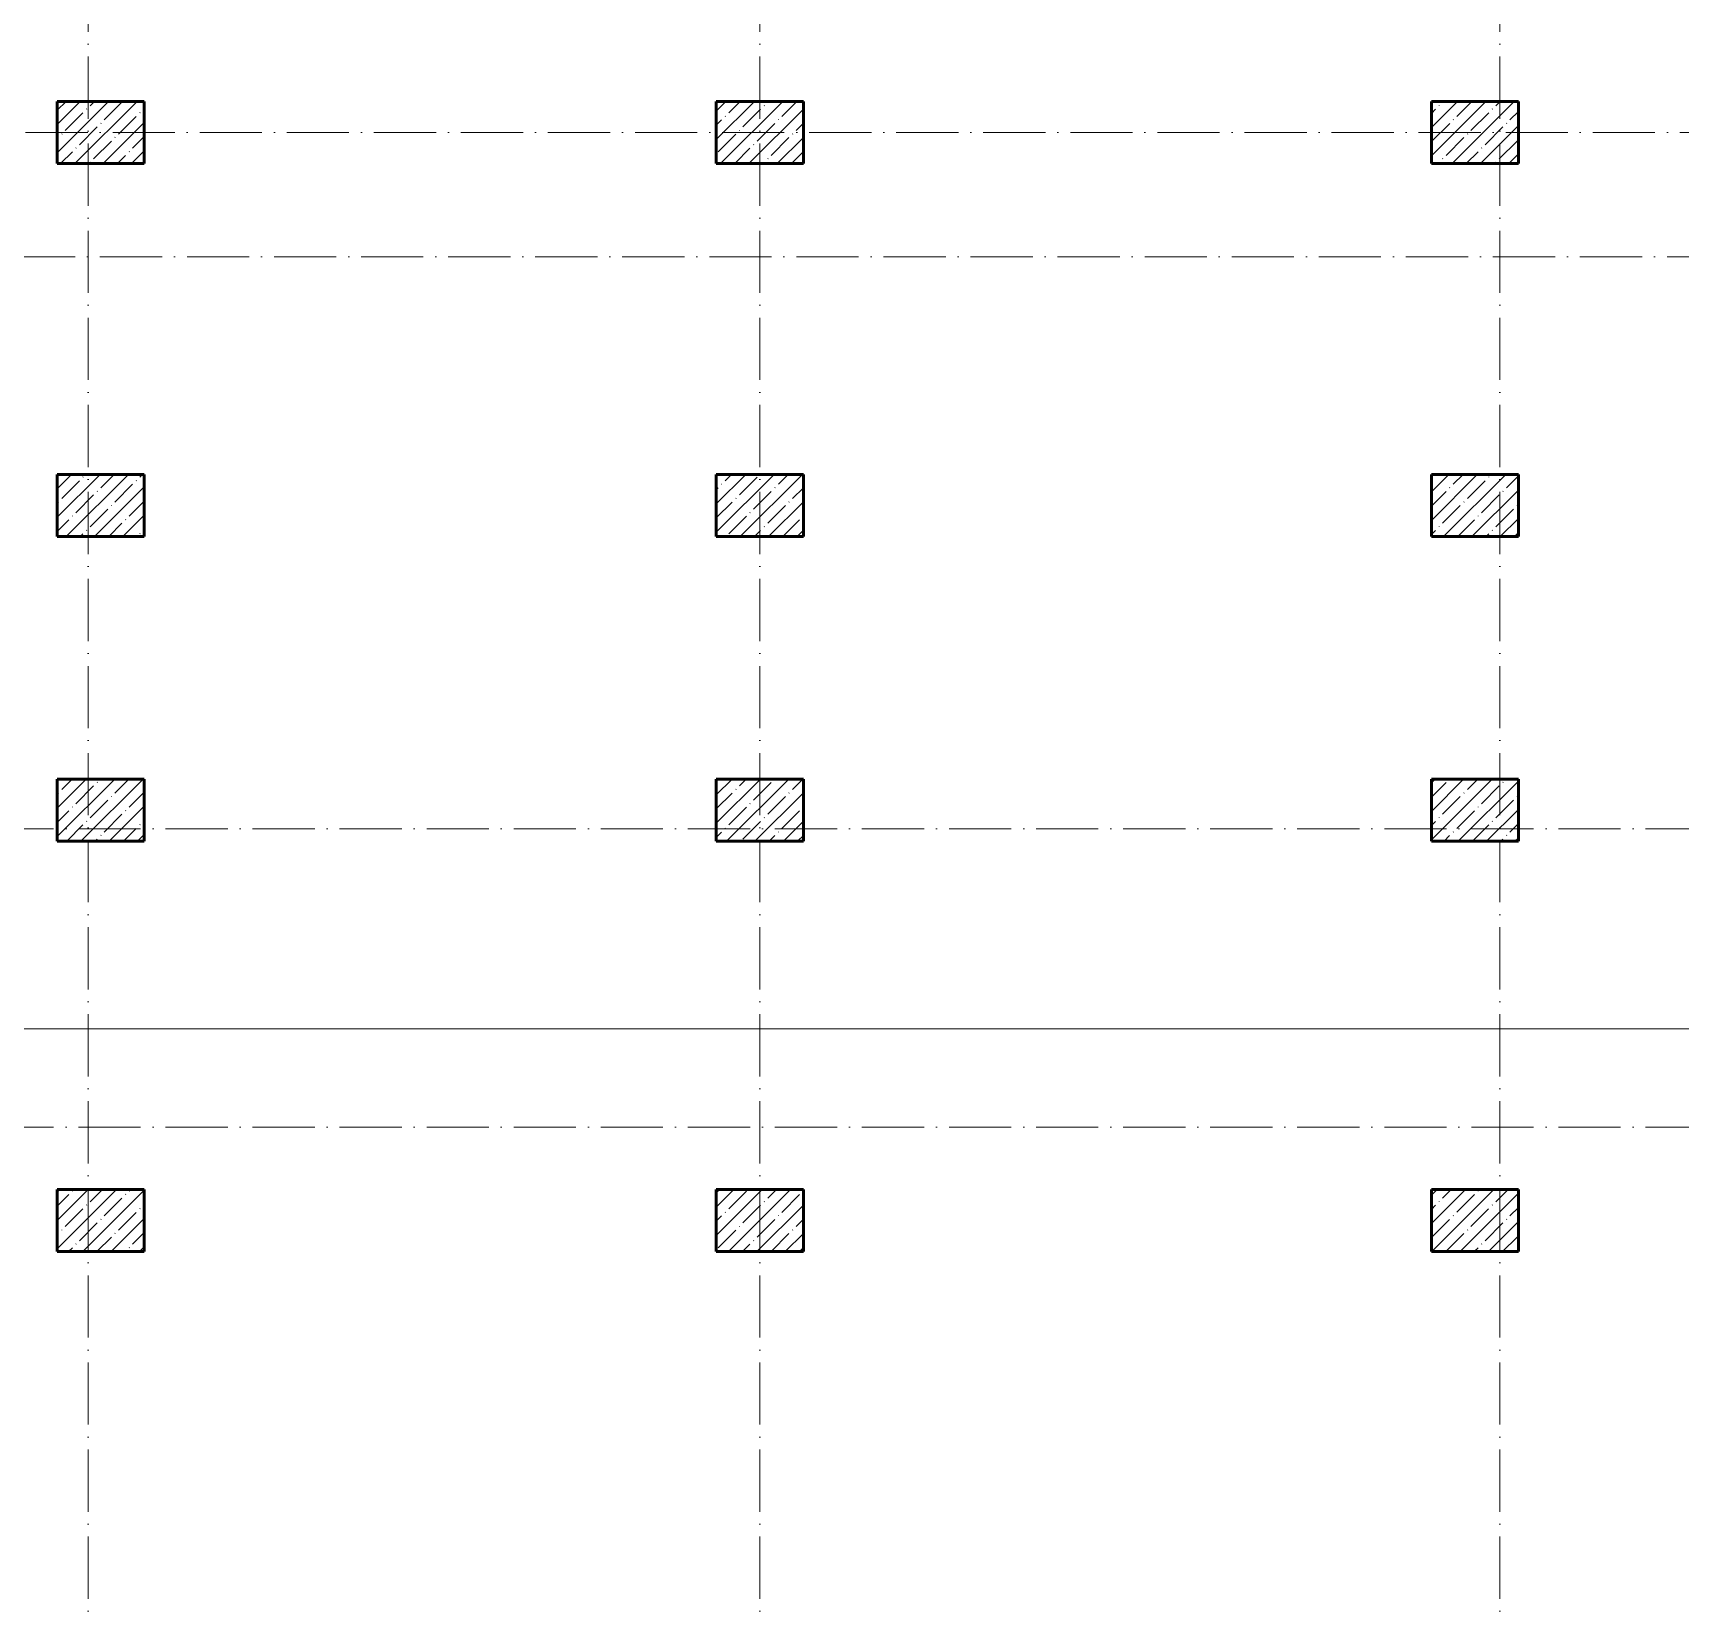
# Model space of a CAD drawing. Header units: millimetres. Extents: x -356862 to 418287, y 0 to 839748.
# Drawn here: x -273446 to -260201, y 522746 to 535397 of the extents above; entities that cross this region are included whole.
import ezdxf

# ---------------------------------------------------------------- set-up
doc = ezdxf.new("R2010")
doc.units = ezdxf.units.MM
doc.linetypes.add('50_200_ШТРИХ_1Т_ш5_п1_п1_', pattern=[700, 500, -100, 0, -100])
doc.layers.add('G-____-____-SYMB-1', color=9, linetype='Continuous', lineweight=9, true_color=0x808080)
for name, color, linetype, lineweight in [('S-COLS-____-MCUT', 7, 'Continuous', 50), ('S-COLS-____-OTLN', 7, 'Continuous', 9), ('S-GRID-____-OTLN-1', 7, '50_200_ШТРИХ_1Т_ш5_п1_п1_', 9)]:
    doc.layers.add(name, color=color, linetype=linetype, lineweight=lineweight)

# ---------------------------------------------------------------- blocks, each defined once
blk = doc.blocks.new('BSC_Колонна _Прямоугольная - 500х700-V139-АР1_Кладочный план подвала в осях 1-64_Ю-ЯЯ')
at = {"layer": 'S-COLS-____-OTLN'}
h = blk.add_hatch(dxfattribs=at)
h.set_pattern_fill('FP_156', color=256, style=0, pattern_type=2)
h.set_pattern_definition([(315, (-66831.04, 77850), (114.04925, 114.04925), []), (315, (-66831.04, 77735.95), (114.04925, 114.04925), [201.613, -40.323, 3.353, -36.97])])
h.paths.add_polyline_path([(-250, 96), (-250, -350), (250, -350), (250, 350), (-250, 350)], flags=0)
at = {"layer": 'S-COLS-____-MCUT'}
for p, q in [((250, 350), (-250, 350)), ((-250, 350), (-250, -350)), ((250, -350), (250, 350)), ((-250, -350), (250, -350))]:
    blk.add_line(p, q, dxfattribs=at)
blk = doc.blocks.new('BSC_Колонна _Прямоугольная - 500х700-V140-АР1_Кладочный план подвала в осях 1-64_Ю-ЯЯ')
at = {"layer": 'S-COLS-____-OTLN'}
h = blk.add_hatch(dxfattribs=at)
h.set_pattern_fill('FP_157', color=256, style=0, pattern_type=2)
h.set_pattern_definition([(315, (-66831.04, 83150), (114.04925, 114.04925), []), (315, (-66831.04, 83035.95), (114.04925, 114.04925), [201.613, -40.323, 3.353, -36.97])])
h.paths.add_polyline_path([(-250, 350), (-250, -350), (250, -350), (250, 350), (80, 350)], flags=0)
at = {"layer": 'S-COLS-____-MCUT'}
for p, q in [((250, 350), (-250, 350)), ((-250, 350), (-250, -350)), ((250, -350), (250, 350)), ((-250, -350), (250, -350))]:
    blk.add_line(p, q, dxfattribs=at)
blk = doc.blocks.new('BSC_Колонна _Прямоугольная - 500х700-V141-АР1_Кладочный план подвала в осях 1-64_Ю-ЯЯ')
at = {"layer": 'S-COLS-____-OTLN'}
h = blk.add_hatch(dxfattribs=at)
h.set_pattern_fill('FP_158', color=256, style=0, pattern_type=2)
h.set_pattern_definition([(315, (-66831.04, 88900), (114.04925, 114.04925), []), (315, (-66831.04, 88785.95), (114.04925, 114.04925), [201.613, -40.323, 3.353, -36.97])])
h.paths.add_polyline_path([(-250, 350), (-250, -350), (250, -350), (250, 350), (80, 350)], flags=0)
at = {"layer": 'S-COLS-____-MCUT'}
for p, q in [((250, 350), (-250, 350)), ((-250, 350), (-250, -350)), ((250, -350), (250, 350)), ((-250, -350), (250, -350))]:
    blk.add_line(p, q, dxfattribs=at)
blk = doc.blocks.new('BSC_Колонна _Прямоугольная - 500х700-V142-АР1_Кладочный план подвала в осях 1-64_Ю-ЯЯ')
at = {"layer": 'S-COLS-____-OTLN'}
h = blk.add_hatch(dxfattribs=at)
h.set_pattern_fill('FP_159', color=256, style=0, pattern_type=2)
h.set_pattern_definition([(315, (-70131.04, 77850), (114.04925, 114.04925), []), (315, (-70131.04, 77735.95), (114.04925, 114.04925), [201.613, -40.323, 3.353, -36.97])])
h.paths.add_polyline_path([(-250, 350), (-250, -350), (250, -350), (250, 350)], flags=0)
at = {"layer": 'S-COLS-____-MCUT'}
for p, q in [((250, 350), (-250, 350)), ((-250, 350), (-250, -350)), ((250, -350), (250, 350)), ((-250, -350), (250, -350))]:
    blk.add_line(p, q, dxfattribs=at)
blk = doc.blocks.new('BSC_Колонна _Прямоугольная - 500х700-V143-АР1_Кладочный план подвала в осях 1-64_Ю-ЯЯ')
at = {"layer": 'S-COLS-____-OTLN'}
h = blk.add_hatch(dxfattribs=at)
h.set_pattern_fill('FP_160', color=256, style=0, pattern_type=2)
h.set_pattern_definition([(315, (-70131.04, 83150), (114.04925, 114.04925), []), (315, (-70131.04, 83035.95), (114.04925, 114.04925), [201.613, -40.323, 3.353, -36.97])])
h.paths.add_polyline_path([(-250, 350), (-250, -350), (250, -350), (250, 350)], flags=0)
at = {"layer": 'S-COLS-____-MCUT'}
for p, q in [((250, 350), (-250, 350)), ((-250, 350), (-250, -350)), ((250, -350), (250, 350)), ((-250, -350), (250, -350))]:
    blk.add_line(p, q, dxfattribs=at)
blk = doc.blocks.new('BSC_Колонна _Прямоугольная - 500х700-V144-АР1_Кладочный план подвала в осях 1-64_Ю-ЯЯ')
at = {"layer": 'S-COLS-____-OTLN'}
h = blk.add_hatch(dxfattribs=at)
h.set_pattern_fill('FP_161', color=256, style=0, pattern_type=2)
h.set_pattern_definition([(315, (-70131.04, 88900), (114.04925, 114.04925), []), (315, (-70131.04, 88785.95), (114.04925, 114.04925), [201.613, -40.323, 3.353, -36.97])])
h.paths.add_polyline_path([(-250, 350), (-250, -350), (250, -350), (250, 350)], flags=0)
at = {"layer": 'S-COLS-____-MCUT'}
for p, q in [((250, 350), (-250, 350)), ((-250, 350), (-250, -350)), ((250, -350), (250, 350)), ((-250, -350), (250, -350))]:
    blk.add_line(p, q, dxfattribs=at)
blk = doc.blocks.new('BSC_Колонна _Прямоугольная - 500х700-V145-АР1_Кладочный план подвала в осях 1-64_Ю-ЯЯ')
at = {"layer": 'S-COLS-____-OTLN'}
h = blk.add_hatch(dxfattribs=at)
h.set_pattern_fill('FP_162', color=256, style=0, pattern_type=2)
h.set_pattern_definition([(315, (-75581.04, 77850), (114.04925, 114.04925), []), (315, (-75581.04, 77735.95), (114.04925, 114.04925), [201.613, -40.323, 3.353, -36.97])])
h.paths.add_polyline_path([(-250, 350), (-250, -350), (250, -350), (250, 350)], flags=0)
at = {"layer": 'S-COLS-____-MCUT'}
for p, q in [((250, 350), (-250, 350)), ((-250, 350), (-250, -350)), ((250, -350), (250, 350)), ((-250, -350), (250, -350))]:
    blk.add_line(p, q, dxfattribs=at)
blk = doc.blocks.new('BSC_Колонна _Прямоугольная - 500х700-V146-АР1_Кладочный план подвала в осях 1-64_Ю-ЯЯ')
at = {"layer": 'S-COLS-____-OTLN'}
h = blk.add_hatch(dxfattribs=at)
h.set_pattern_fill('FP_163', color=256, style=0, pattern_type=2)
h.set_pattern_definition([(315, (-75581.04, 83150), (114.04925, 114.04925), []), (315, (-75581.04, 83035.95), (114.04925, 114.04925), [201.613, -40.323, 3.353, -36.97])])
h.paths.add_polyline_path([(-250, 350), (-250, -350), (250, -350), (250, 350)], flags=0)
at = {"layer": 'S-COLS-____-MCUT'}
for p, q in [((250, 350), (-250, 350)), ((-250, 350), (-250, -350)), ((250, -350), (250, 350)), ((-250, -350), (250, -350))]:
    blk.add_line(p, q, dxfattribs=at)
blk = doc.blocks.new('BSC_Колонна _Прямоугольная - 500х700-V147-АР1_Кладочный план подвала в осях 1-64_Ю-ЯЯ')
at = {"layer": 'S-COLS-____-OTLN'}
h = blk.add_hatch(dxfattribs=at)
h.set_pattern_fill('FP_164', color=256, style=0, pattern_type=2)
h.set_pattern_definition([(315, (-75581.04, 88900), (114.04925, 114.04925), []), (315, (-75581.04, 88785.95), (114.04925, 114.04925), [201.613, -40.323, 3.353, -36.97])])
h.paths.add_polyline_path([(-250, 350), (-250, -350), (250, -350), (250, 350)], flags=0)
at = {"layer": 'S-COLS-____-MCUT'}
for p, q in [((250, 350), (-250, 350)), ((-250, 350), (-250, -350)), ((250, -350), (250, 350)), ((-250, -350), (250, -350))]:
    blk.add_line(p, q, dxfattribs=at)
blk = doc.blocks.new('BSC_Колонна _Прямоугольная - 500х700-V178-АР1_Кладочный план подвала в осях 1-64_Ю-ЯЯ')
at = {"layer": 'S-COLS-____-OTLN'}
h = blk.add_hatch(dxfattribs=at)
h.set_pattern_fill('FP_197', color=256, style=0, pattern_type=2)
h.set_pattern_definition([(315, (-72581.04, 77850), (114.04925, 114.04925), []), (315, (-72581.04, 77735.95), (114.04925, 114.04925), [201.613, -40.323, 3.353, -36.97])])
h.paths.add_polyline_path([(-250, 350), (-250, -350), (250, -350), (250, 350)], flags=0)
at = {"layer": 'S-COLS-____-MCUT'}
for p, q in [((250, 350), (-250, 350)), ((-250, 350), (-250, -350)), ((250, -350), (250, 350)), ((-250, -350), (250, -350))]:
    blk.add_line(p, q, dxfattribs=at)
blk = doc.blocks.new('BSC_Колонна _Прямоугольная - 500х700-V179-АР1_Кладочный план подвала в осях 1-64_Ю-ЯЯ')
at = {"layer": 'S-COLS-____-OTLN'}
h = blk.add_hatch(dxfattribs=at)
h.set_pattern_fill('FP_198', color=256, style=0, pattern_type=2)
h.set_pattern_definition([(315, (-72581.04, 83150), (114.04925, 114.04925), []), (315, (-72581.04, 83035.95), (114.04925, 114.04925), [201.613, -40.323, 3.353, -36.97])])
h.paths.add_polyline_path([(-250, 350), (-250, -350), (250, -350), (250, 350)], flags=0)
at = {"layer": 'S-COLS-____-MCUT'}
for p, q in [((250, 350), (-250, 350)), ((-250, 350), (-250, -350)), ((250, -350), (250, 350)), ((-250, -350), (250, -350))]:
    blk.add_line(p, q, dxfattribs=at)
blk = doc.blocks.new('BSC_Колонна _Прямоугольная - 500х700-V180-АР1_Кладочный план подвала в осях 1-64_Ю-ЯЯ')
at = {"layer": 'S-COLS-____-OTLN'}
h = blk.add_hatch(dxfattribs=at)
h.set_pattern_fill('FP_199', color=256, style=0, pattern_type=2)
h.set_pattern_definition([(315, (-72581.04, 88900), (114.04925, 114.04925), []), (315, (-72581.04, 88785.95), (114.04925, 114.04925), [201.613, -40.323, 3.353, -36.97])])
h.paths.add_polyline_path([(-250, 350), (-250, -350), (250, -350), (250, 350)], flags=0)
at = {"layer": 'S-COLS-____-MCUT'}
for p, q in [((250, 350), (-250, 350)), ((-250, 350), (-250, -350)), ((250, -350), (250, 350)), ((-250, -350), (250, -350))]:
    blk.add_line(p, q, dxfattribs=at)

msp = doc.modelspace()

# ---------------------------------------------------------------- linework, layer by layer
at = {"layer": 'G-____-____-SYMB-1'}
msp.add_line((-355686.9166, 527386.983), (-246379.932, 527386.983), dxfattribs=at)
at = {"layer": 'S-GRID-____-OTLN-1'}
for p, q in [((-273001.3432, 549908.7924), (-273001.3432, 499110.3507)), ((-267601.3432, 549908.7924), (-267601.3432, 499110.3507)), ((-261651.3432, 549908.7924), (-261651.3432, 499110.3507)), ((-301509.3255, 534596.983), (-246676.9366, 534596.983)), ((-316313.8972, 533596.983), (-246676.9366, 533596.983)), ((-246676.9366, 528996.983), (-301509.3255, 528996.983)), ((-246676.9366, 526596.983), (-355420.1134, 526596.983))]:
    msp.add_line(p, q, dxfattribs=at)

# ---------------------------------------------------------------- block references
at = {"layer": 'S-COLS-____-OTLN', "rotation": 89.9999999999999}
for name, p in [('BSC_Колонна _Прямоугольная - 500х700-V145-АР1_Кладочный план подвала в осях 1-64_Ю-ЯЯ', (-272901.3432, 534596.983)), ('BSC_Колонна _Прямоугольная - 500х700-V146-АР1_Кладочный план подвала в осях 1-64_Ю-ЯЯ', (-267601.3432, 534596.983)), ('BSC_Колонна _Прямоугольная - 500х700-V147-АР1_Кладочный план подвала в осях 1-64_Ю-ЯЯ', (-261851.3432, 534596.983)), ('BSC_Колонна _Прямоугольная - 500х700-V178-АР1_Кладочный план подвала в осях 1-64_Ю-ЯЯ', (-272901.3432, 531596.983)), ('BSC_Колонна _Прямоугольная - 500х700-V179-АР1_Кладочный план подвала в осях 1-64_Ю-ЯЯ', (-267601.3432, 531596.983)), ('BSC_Колонна _Прямоугольная - 500х700-V180-АР1_Кладочный план подвала в осях 1-64_Ю-ЯЯ', (-261851.3432, 531596.983)), ('BSC_Колонна _Прямоугольная - 500х700-V142-АР1_Кладочный план подвала в осях 1-64_Ю-ЯЯ', (-272901.3432, 529146.983)), ('BSC_Колонна _Прямоугольная - 500х700-V143-АР1_Кладочный план подвала в осях 1-64_Ю-ЯЯ', (-267601.3432, 529146.983)), ('BSC_Колонна _Прямоугольная - 500х700-V144-АР1_Кладочный план подвала в осях 1-64_Ю-ЯЯ', (-261851.3432, 529146.983)), ('BSC_Колонна _Прямоугольная - 500х700-V139-АР1_Кладочный план подвала в осях 1-64_Ю-ЯЯ', (-272901.3432, 525846.983)), ('BSC_Колонна _Прямоугольная - 500х700-V140-АР1_Кладочный план подвала в осях 1-64_Ю-ЯЯ', (-267601.3432, 525846.983)), ('BSC_Колонна _Прямоугольная - 500х700-V141-АР1_Кладочный план подвала в осях 1-64_Ю-ЯЯ', (-261851.3432, 525846.983))]:
    msp.add_blockref(name, p, dxfattribs=at)

doc.saveas('drawing.dxf')
